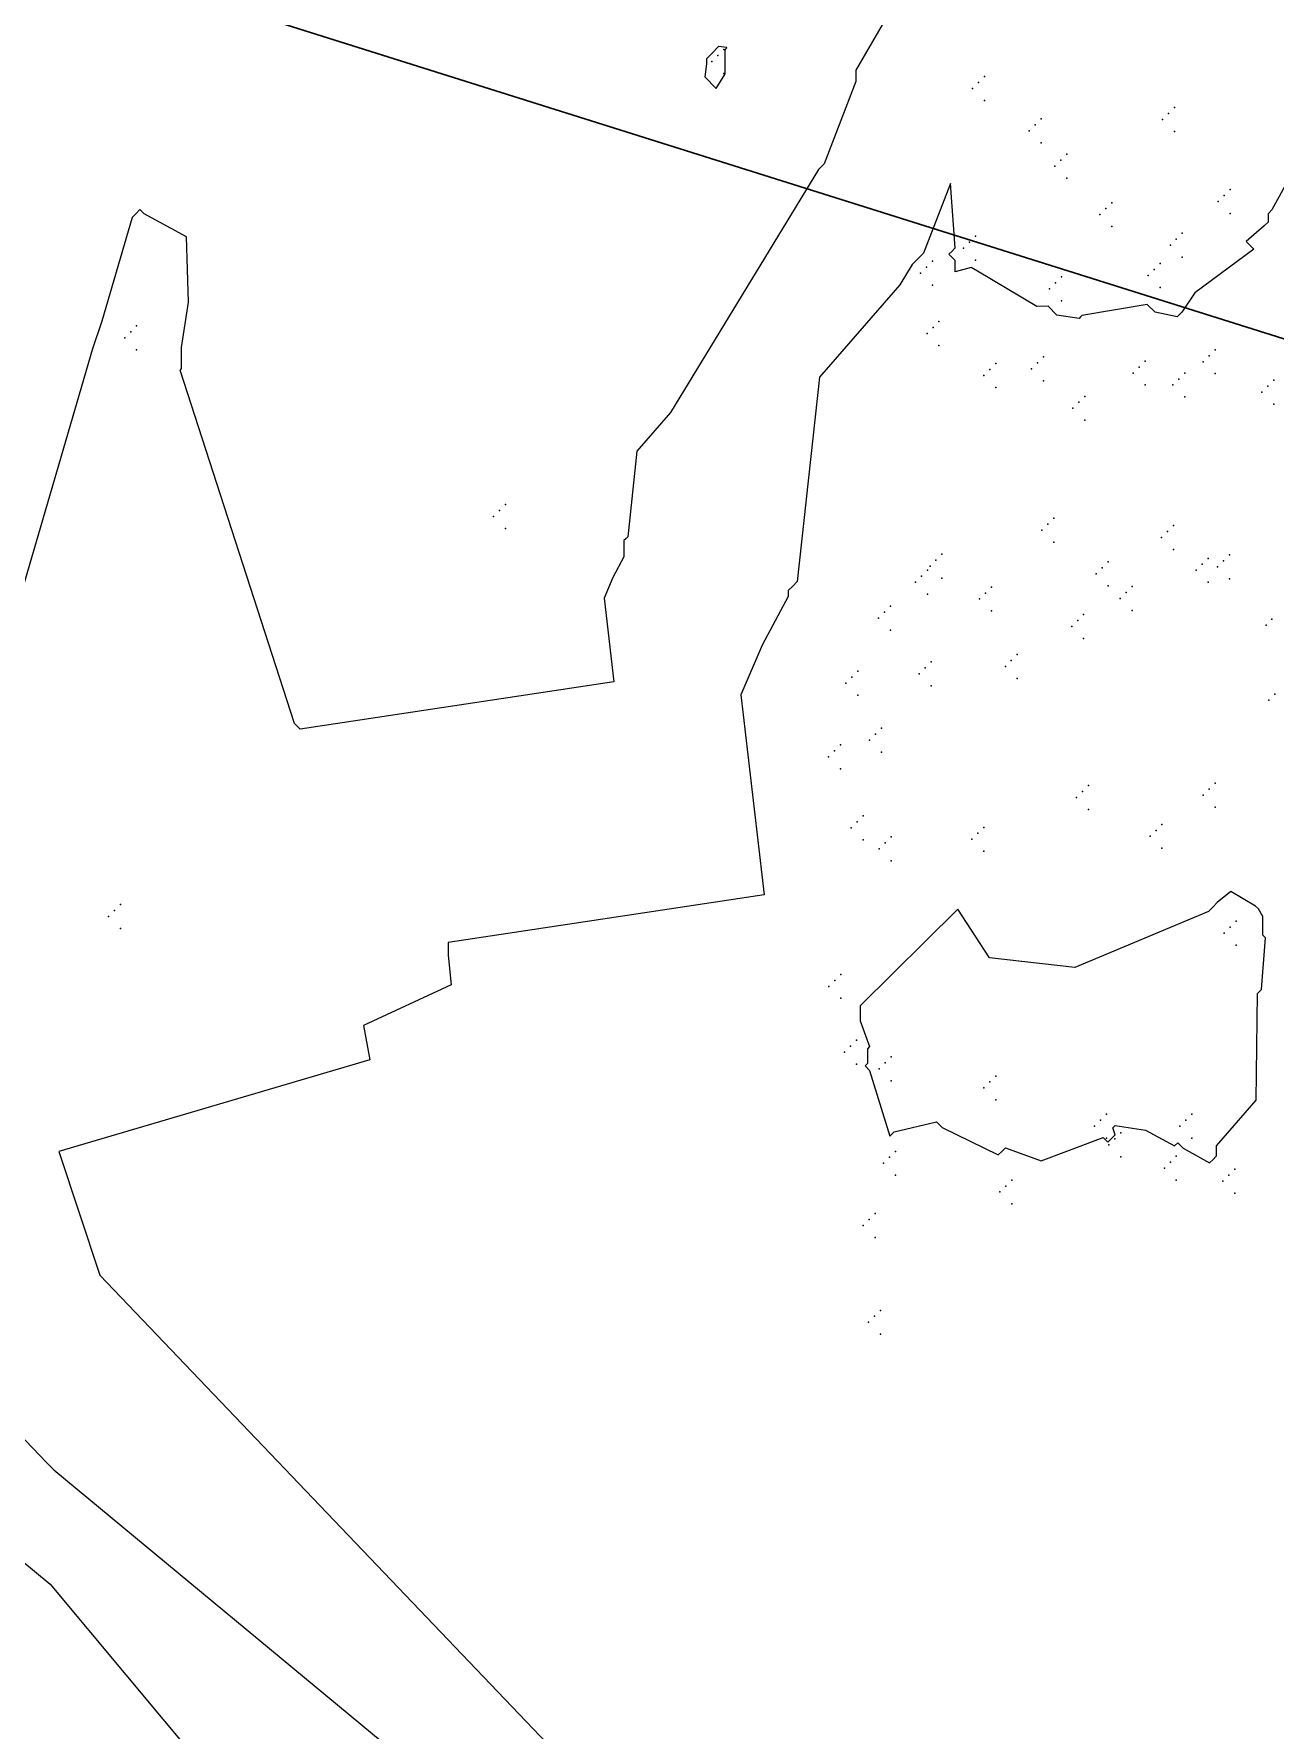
# Model space of a CAD drawing. Header units: metres. Extents: x 419582 to 423558, y 4805372 to 4807539.
# Drawn here: x 423246.79 to 423267.55, y 4807433.67 to 4807462.04 of the extents above; entities that cross this region are included whole.
import ezdxf

# ---------------------------------------------------------------- set-up
doc = ezdxf.new("R2010")
doc.units = ezdxf.units.M
for name, color, linetype in [('C-TINN', 4, 'Continuous'), ('C-TOPO-MAJR', 9, 'Continuous'), ('C-TOPO-MINR', 8, 'Continuous')]:
    doc.layers.add(name, color=color, linetype=linetype)

msp = doc.modelspace()

# ---------------------------------------------------------------- linework, layer by layer
at = {"color": 31, "lineweight": 30, "true_color": 0xffbd7a, "elevation": 1718.013}
msp.add_lwpolyline([(423449.834, 4807399.592), (423130.593, 4807500.114), (421950.92, 4806612.998), (421795.045, 4806430.988), (421305.015, 4806147.038), (421305.015, 4806147.038), (420630.083, 4805770.97), (419765.157, 4805549.54), (419617.356, 4805580.088)], dxfattribs=at)
at = {"layer": 'C-TINN', "color": 4, "linetype": 'Continuous', "lineweight": -3}
for p in [(423258.33, 4807461.78, 1757.99), (423258.13, 4807461.58, 1757.99), (423258.23, 4807461.68, 1757.99), (423258.33, 4807461.38, 1757.99), (423262.59, 4807461.23, 1759.89), (423262.69, 4807461.33, 1759.89), (423262.49, 4807461.13, 1759.89), (423262.69, 4807460.93, 1759.89), (423263.64, 4807460.62, 1759.91), (423265.67, 4807460.61, 1759.68), (423265.77, 4807460.71, 1759.68), (423265.87, 4807460.81, 1759.68), (423263.44, 4807460.42, 1759.91), (423263.54, 4807460.52, 1759.91), (423265.87, 4807460.41, 1759.68), (423263.64, 4807460.22, 1759.91), (423264.07, 4807460.03, 1759.92), (423263.87, 4807459.83, 1759.92), (423263.97, 4807459.93, 1759.92), (423264.07, 4807459.63, 1759.92), (423266.8, 4807459.44, 1759.66), (423264.82, 4807459.22, 1759.84), (423266.6, 4807459.24, 1759.66), (423266.7, 4807459.34, 1759.66), (423264.62, 4807459.02, 1759.84), (423264.72, 4807459.12, 1759.84), (423266.8, 4807459.04, 1759.66), (423262.54, 4807458.66, 1759.92), (423264.82, 4807458.82, 1759.84), (423265.9, 4807458.61, 1759.68), (423266, 4807458.71, 1759.68), (423262.34, 4807458.46, 1759.92), (423262.44, 4807458.56, 1759.92), (423265.8, 4807458.51, 1759.68), (423266, 4807458.31, 1759.68), (423261.62, 4807458.04, 1760.09), (423261.72, 4807458.14, 1760.09), (423261.82, 4807458.24, 1760.09), (423262.54, 4807458.26, 1759.92), (423265.53, 4807458.1, 1759.67), (423265.63, 4807458.2, 1759.67), (423261.82, 4807457.84, 1760.09), (423263.78, 4807457.78, 1759.79), (423263.88, 4807457.88, 1759.79), (423263.98, 4807457.98, 1759.79), (423265.43, 4807458, 1759.67), (423265.63, 4807457.8, 1759.67), (423263.98, 4807457.58, 1759.79), (423261.93, 4807457.23, 1760.59), (423248.31, 4807456.96, 1759.1), (423248.41, 4807457.06, 1759.1), (423248.51, 4807457.16, 1759.1), (423261.73, 4807457.03, 1760.59), (423261.83, 4807457.13, 1760.59), (423248.51, 4807456.76, 1759.1), (423261.93, 4807456.83, 1760.59), (423263.68, 4807456.64, 1760.61), (423266.45, 4807456.66, 1760.51), (423266.55, 4807456.76, 1760.51), (423262.68, 4807456.33, 1760.67), (423262.78, 4807456.43, 1760.67), (423262.88, 4807456.53, 1760.67), (423263.48, 4807456.44, 1760.61), (423263.58, 4807456.54, 1760.61), (423265.18, 4807456.37, 1760.65), (423265.28, 4807456.47, 1760.65), (423265.38, 4807456.57, 1760.65), (423266.04, 4807456.37, 1760.66), (423266.35, 4807456.56, 1760.51), (423266.55, 4807456.36, 1760.51), (423262.88, 4807456.13, 1760.67), (423263.68, 4807456.24, 1760.61), (423265.38, 4807456.17, 1760.65), (423265.84, 4807456.17, 1760.66), (423265.94, 4807456.27, 1760.66), (423267.33, 4807456.05, 1760.68), (423267.43, 4807456.15, 1760.68), (423267.53, 4807456.25, 1760.68), (423264.17, 4807455.78, 1760.73), (423264.27, 4807455.88, 1760.73), (423264.37, 4807455.98, 1760.73), (423266.04, 4807455.97, 1760.66), (423267.53, 4807455.85, 1760.68), (423264.37, 4807455.58, 1760.73), (423254.58, 4807454.07, 1758.28), (423254.68, 4807454.17, 1758.28), (423254.48, 4807453.97, 1758.28), (423254.68, 4807453.77, 1758.28), (423263.75, 4807453.84, 1760.64), (423263.85, 4807453.94, 1760.64), (423265.85, 4807453.82, 1760.67), (423263.65, 4807453.74, 1760.64), (423263.85, 4807453.54, 1760.64), (423265.65, 4807453.62, 1760.67), (423265.75, 4807453.72, 1760.67), (423261.88, 4807453.24, 1760.58), (423261.98, 4807453.34, 1760.58), (423264.76, 4807453.21, 1760.65), (423265.85, 4807453.42, 1760.67), (423266.43, 4807453.27, 1760.66), (423266.69, 4807453.23, 1760.72), (423266.79, 4807453.33, 1760.72), (423261.64, 4807452.97, 1760.68), (423261.74, 4807453.07, 1760.68), (423261.78, 4807453.14, 1760.58), (423261.98, 4807452.94, 1760.58), (423264.56, 4807453.01, 1760.65), (423264.66, 4807453.11, 1760.65), (423266.23, 4807453.07, 1760.66), (423266.33, 4807453.17, 1760.66), (423266.59, 4807453.13, 1760.72), (423266.79, 4807452.93, 1760.72), (423261.54, 4807452.87, 1760.68), (423261.74, 4807452.67, 1760.68), (423262.71, 4807452.69, 1760.63), (423262.81, 4807452.79, 1760.63), (423264.76, 4807452.81, 1760.65), (423265.06, 4807452.7, 1760.57), (423265.16, 4807452.8, 1760.57), (423266.43, 4807452.87, 1760.66), (423261.02, 4807452.37, 1760.55), (423261.12, 4807452.47, 1760.55), (423262.61, 4807452.59, 1760.63), (423262.81, 4807452.39, 1760.63), (423264.96, 4807452.6, 1760.57), (423265.16, 4807452.4, 1760.57), (423260.92, 4807452.27, 1760.55), (423261.12, 4807452.07, 1760.55), (423264.15, 4807452.13, 1760.63), (423264.25, 4807452.23, 1760.63), (423264.35, 4807452.33, 1760.63), (423267.4, 4807452.15, 1760.62), (423267.5, 4807452.25, 1760.62), (423264.35, 4807451.93, 1760.63), (423261.8, 4807451.54, 1760.57), (423263.14, 4807451.56, 1760.55), (423263.24, 4807451.66, 1760.55), (423260.47, 4807451.28, 1760.56), (423260.57, 4807451.38, 1760.56), (423261.6, 4807451.34, 1760.57), (423261.7, 4807451.44, 1760.57), (423263.04, 4807451.46, 1760.55), (423263.24, 4807451.26, 1760.55), (423260.37, 4807451.18, 1760.56), (423260.57, 4807450.98, 1760.56), (423261.8, 4807451.14, 1760.57), (423267.55, 4807451, 1760.56), (423267.45, 4807450.9, 1760.56), (423260.97, 4807450.43, 1760.54), (423260.28, 4807450.15, 1760.64), (423260.77, 4807450.23, 1760.54), (423260.87, 4807450.33, 1760.54), (423260.08, 4807449.95, 1760.64), (423260.18, 4807450.05, 1760.64), (423260.97, 4807450.03, 1760.54), (423260.28, 4807449.75, 1760.64), (423266.55, 4807449.51, 1760.57), (423264.23, 4807449.27, 1760.55), (423264.33, 4807449.37, 1760.55), (423264.43, 4807449.47, 1760.55), (423266.35, 4807449.31, 1760.57), (423266.45, 4807449.41, 1760.57), (423260.66, 4807448.96, 1760.64), (423264.43, 4807449.07, 1760.55), (423266.55, 4807449.11, 1760.57), (423260.46, 4807448.76, 1760.64), (423260.56, 4807448.86, 1760.64), (423262.58, 4807448.67, 1760.64), (423262.68, 4807448.77, 1760.64), (423265.56, 4807448.72, 1760.56), (423265.66, 4807448.82, 1760.56), (423260.66, 4807448.56, 1760.64), (423260.93, 4807448.41, 1760.67), (423261.03, 4807448.51, 1760.67), (423261.13, 4807448.61, 1760.67), (423262.48, 4807448.57, 1760.64), (423265.46, 4807448.62, 1760.56), (423265.66, 4807448.42, 1760.56), (423261.13, 4807448.21, 1760.67), (423262.68, 4807448.37, 1760.64), (423248.04, 4807447.28, 1759.63), (423248.14, 4807447.38, 1759.63), (423248.24, 4807447.48, 1759.63), (423248.24, 4807447.08, 1759.63), (423266.7, 4807447, 1761.15), (423266.8, 4807447.1, 1761.15), (423266.9, 4807447.2, 1761.15), (423266.9, 4807446.8, 1761.15), (423260.09, 4807446.11, 1760.43), (423260.19, 4807446.21, 1760.43), (423260.29, 4807446.31, 1760.43), (423260.29, 4807445.91, 1760.43), (423260.35, 4807445.01, 1760.44), (423260.45, 4807445.11, 1760.44), (423260.55, 4807445.21, 1760.44), (423260.55, 4807444.81, 1760.44), (423260.93, 4807444.73, 1761.92), (423261.03, 4807444.83, 1761.92), (423261.13, 4807444.93, 1761.92), (423261.13, 4807444.53, 1761.92), (423262.68, 4807444.41, 1761.4), (423262.78, 4807444.51, 1761.4), (423262.88, 4807444.61, 1761.4), (423262.88, 4807444.21, 1761.4), (423264.63, 4807443.87, 1761.49), (423264.73, 4807443.97, 1761.49), (423266.06, 4807443.87, 1761.44), (423266.16, 4807443.97, 1761.44), (423264.53, 4807443.77, 1761.49), (423264.73, 4807443.57, 1761.49), (423264.87, 4807443.56, 1760.68), (423264.97, 4807443.66, 1760.68), (423265.96, 4807443.77, 1761.44), (423266.16, 4807443.57, 1761.44), (423261.2, 4807443.35, 1760.65), (423264.77, 4807443.46, 1760.68), (423265.9, 4807443.27, 1760.64), (423261, 4807443.15, 1760.65), (423261.1, 4807443.25, 1760.65), (423264.97, 4807443.26, 1760.68), (423265.7, 4807443.07, 1760.64), (423265.8, 4807443.17, 1760.64), (423266.88, 4807443.05, 1760.67), (423261.2, 4807442.95, 1760.65), (423263.05, 4807442.77, 1760.73), (423263.15, 4807442.87, 1760.73), (423265.9, 4807442.87, 1760.64), (423266.68, 4807442.85, 1760.67), (423266.78, 4807442.95, 1760.67), (423262.95, 4807442.67, 1760.73), (423263.15, 4807442.47, 1760.73), (423266.88, 4807442.65, 1760.67), (423260.76, 4807442.21, 1760.76), (423260.86, 4807442.31, 1760.76), (423260.66, 4807442.11, 1760.76), (423260.86, 4807441.91, 1760.76), (423260.75, 4807440.49, 1760.74), (423260.85, 4807440.59, 1760.74), (423260.95, 4807440.69, 1760.74), (423260.95, 4807440.29, 1760.74)]:
    msp.add_point(p, dxfattribs=at)
at = {"layer": 'C-TOPO-MAJR', "color": 9, "linetype": 'Continuous', "lineweight": -3, "elevation": 1760, "flags": 128}
msp.add_lwpolyline([(423268.026, 4807460.065), (423267.5, 4807459.1), (423267.434, 4807459.035), (423267.434, 4807458.896), (423267.369, 4807458.831), (423267.069, 4807458.572), (423267.197, 4807458.444), (423266.212, 4807457.712), (423265.991, 4807457.391), (423265.952, 4807457.352), (423265.913, 4807457.313), (423265.546, 4807457.386), (423265.413, 4807457.518), (423264.322, 4807457.333), (423264.297, 4807457.309), (423264.273, 4807457.285), (423263.903, 4807457.339), (423263.754, 4807457.488), (423263.565, 4807457.482), (423262.576, 4807458.075), (423262.467, 4807458.137), (423262.201, 4807458.062), (423262.201, 4807458.251), (423262.095, 4807458.356), (423262.148, 4807458.409), (423262.201, 4807458.462), (423262.122, 4807459.541), (423261.67, 4807458.375), (423261.575, 4807458.279), (423261.479, 4807458.183), (423261.275, 4807457.848), (423259.929, 4807456.3), (423259.56, 4807452.882), (423259.484, 4807452.806), (423259.408, 4807452.73), (423259.408, 4807452.633), (423258.972, 4807451.816), (423258.616, 4807450.986), (423259.008, 4807447.642), (423253.721, 4807446.846), (423253.721, 4807446.631), (423253.772, 4807446.134), (423252.307, 4807445.453), (423252.41, 4807444.883), (423247.206, 4807443.347), (423247.893, 4807441.278), (423256.57, 4807432.192)], dxfattribs=at)
at = {"layer": 'C-TOPO-MINR', "color": 8, "linetype": 'Continuous', "lineweight": -3, "flags": 128}
for points, elevation in [([(423261.059, 4807462.33), (423260.541, 4807461.434), (423260.541, 4807461.247), (423260.009, 4807459.87), (423259.96, 4807459.822), (423259.912, 4807459.774), (423257.441, 4807455.709), (423256.877, 4807455.061), (423256.723, 4807453.631), (423256.691, 4807453.599), (423256.659, 4807453.567), (423256.659, 4807453.294), (423256.477, 4807452.952), (423256.327, 4807452.605), (423256.492, 4807451.205), (423251.245, 4807450.415), (423251.152, 4807450.509), (423249.238, 4807456.42), (423249.25, 4807456.432), (423249.262, 4807456.444), (423249.262, 4807456.795), (423249.377, 4807457.558), (423249.342, 4807458.646), (423248.634, 4807459.036), (423248.565, 4807459.105), (423248.5, 4807459.039), (423248.434, 4807458.974), (423247.929, 4807457.24), (423247.772, 4807456.776), (423245.279, 4807448.257)], 1759), ([(423239.294, 4807446.219), (423247.003, 4807438.146), (423247.125, 4807438.024), (423253.004, 4807433.151)], 1759), ([(423237.51, 4807444.026), (423247.063, 4807436.107), (423253.391, 4807428.526)], 1758)]:
    msp.add_lwpolyline(points, dxfattribs=dict(at, elevation=elevation))
for points, elevation in [([(423258.352, 4807461.777), (423258.357, 4807461.785), (423258.358, 4807461.786), (423258.358, 4807461.787), (423258.382, 4807461.808), (423258.384, 4807461.814), (423258.237, 4807461.833), (423258.237, 4807461.826), (423258.139, 4807461.728), (423258.04, 4807461.629), (423258.043, 4807461.54), (423258.011, 4807461.324), (423258.204, 4807461.131), (423258.346, 4807461.364), (423258.346, 4807461.365), (423258.347, 4807461.365), (423258.352, 4807461.379), (423258.352, 4807461.777)], 1758), ([(423261.984, 4807443.751), (423262.922, 4807443.291), (423262.981, 4807443.35), (423263.041, 4807443.41), (423263.64, 4807443.19), (423264.675, 4807443.582), (423264.754, 4807443.503), (423264.815, 4807443.564), (423264.875, 4807443.624), (423264.836, 4807443.743), (423264.875, 4807443.782), (423265.387, 4807443.706), (423265.872, 4807443.44), (423265.927, 4807443.495), (423266.017, 4807443.405), (423266.457, 4807443.159), (423266.514, 4807443.216), (423266.571, 4807443.273), (423266.571, 4807443.444), (423267.236, 4807444.208), (423267.257, 4807445.99), (423267.29, 4807446.023), (423267.323, 4807446.057), (423267.39, 4807446.921), (423267.346, 4807446.965), (423267.346, 4807447.277), (423267.272, 4807447.408), (423267.227, 4807447.453), (423266.809, 4807447.694), (423266.585, 4807447.51), (423266.51, 4807447.436), (423266.436, 4807447.361), (423264.204, 4807446.424), (423262.775, 4807446.589), (423262.244, 4807447.402), (423260.611, 4807445.782), (423260.611, 4807445.535), (423260.769, 4807445.104), (423260.732, 4807445.066), (423260.732, 4807444.818), (423260.694, 4807444.78), (423260.769, 4807444.704), (423261.108, 4807443.603), (423261.181, 4807443.675), (423261.891, 4807443.845), (423261.984, 4807443.751)], 1761)]:
    msp.add_lwpolyline(points, close=True, dxfattribs=dict(at, elevation=elevation))

doc.saveas('drawing.dxf')
